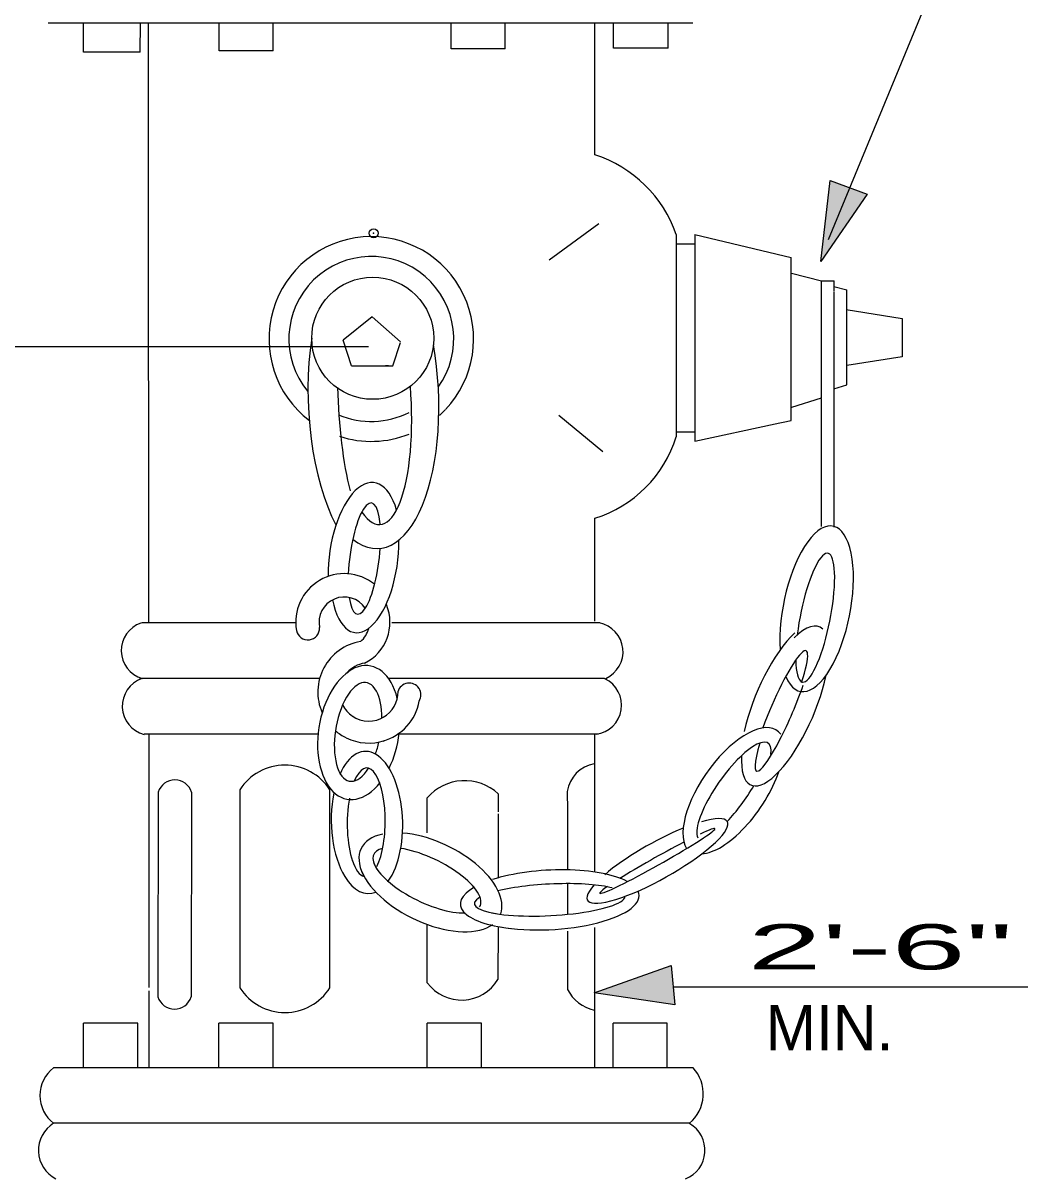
# Model space of a CAD drawing. Extents: x -7212 to 22381, y -5981 to 22381.
# Drawn here: x -3204 to -783, y -171 to 2636 of the extents above; entities that cross this region are included whole.
import ezdxf

# ---------------------------------------------------------------- set-up
doc = ezdxf.new("R2010")
doc.units = 0
doc.header["$LTSCALE"] = 44
doc.header["$PDMODE"] = 32
doc.header["$PDSIZE"] = 22
doc.layers.add('8', color=7, linetype='Continuous', lineweight=25)

msp = doc.modelspace()

# ---------------------------------------------------------------- hatches: boundary and pattern name
at = {"layer": '8'}
for points in [[(-1153.83, 2220.32), (-1266.05, 2057.3), (-1243.75, 2253.95)], [(-1620.97, 251.8), (-1816.67, 281.3), (-1630.11, 347.36)]]:
    msp.add_hatch(color=256, dxfattribs=at).paths.add_polyline_path(points)

# ---------------------------------------------------------------- linework, layer by layer
for p, q in [((-1247.46, 2110.69), (-636.8, 3590.68)), ((-1577.31, 2635.91), (-3142.99, 2635.91)), ((-3057.18, 2565.77), (-3057.18, 2635.91)), ((-2919.97, 2565.77), (-2918.84, 2635.91)), ((-2899.62, 2431.1), (-2899.8, 2635.91)), ((-2728.27, 2569.04), (-2728.27, 2635.91)), ((-2596.59, 2569.04), (-2596.59, 2635.91)), ((-2164.6, 2573.43), (-2164.6, 2635.91)), ((-2032.92, 2573.43), (-2032.92, 2635.91)), ((-1815.15, 2414.72), (-1815.15, 2635.91)), ((-1770.28, 2575.17), (-1770.28, 2635.91)), ((-1770.28, 2575.11), (-1770.28, 2635.91)), ((-1637.07, 2575.17), (-1637.07, 2635.91)), ((-2919.97, 2565.77), (-3057.18, 2565.77)), ((-2596.59, 2569.04), (-2728.27, 2569.04)), ((-2032.92, 2573.43), (-2164.6, 2573.43)), ((-1637.07, 2575.17), (-1770.28, 2575.17)), ((-1815.32, 2316.24), (-1815.32, 2445.47)), ((-2899.56, 2353.22), (-2899.62, 2431.1)), ((-2898.58, 1181.77), (-2899.56, 2353.22)), ((-1805.48, 2148.66), (-1926.37, 2060.21)), ((-1617.52, 2122.89), (-1617.52, 1631.43)), ((-1572.52, 2122.89), (-1338.4, 2066.67)), ((-1572.52, 2122.89), (-1572.52, 1620.67)), ((-1617.52, 2099.7), (-1572.52, 2099.7)), ((-1338.4, 1670.83), (-1338.4, 2066.67)), ((-1337.66, 2028.62), (-1264.41, 2010.48)), ((-1264.41, 2010.48), (-1233.68, 2010.48)), ((-1264.41, 1725.74), (-1264.41, 2010.48)), ((-1234.55, 1995.96), (-1203.4, 1988.25)), ((-1233.68, 1983.98), (-1233.68, 2010.48)), ((-1233.68, 1735.7), (-1233.68, 1982.66)), ((-1203.4, 1757.6), (-1203.4, 1988.25)), ((-1204.76, 1940.64), (-1068.4, 1918.57)), ((-2356.6, 1922.62), (-2426.76, 1865.65)), ((-2356.6, 1922.62), (-2287.14, 1861.92)), ((-1067.69, 1825.92), (-1067.69, 1918.39)), ((-2406.76, 1804.06), (-2426.83, 1865.67)), ((-2306.02, 1804.06), (-2287.53, 1860.7)), ((-2365.29, 1849.93), (-4515.95, 1849.93)), ((-1202.99, 1805.68), (-1068.4, 1826.09)), ((-2406.76, 1804.06), (-2306.02, 1804.06)), ((-2316.46, 1804.06), (-2324, 1804.06)), ((-1234.84, 1747.87), (-1203.4, 1757.6)), ((-1337.19, 1703.22), (-1264.41, 1725.74)), ((-1264.94, 1413.92), (-1264.94, 1724.21)), ((-1233.68, 1411.81), (-1233.68, 1735.32)), ((-1796.18, 1594.72), (-1903.12, 1683.16)), ((-1572.52, 1620.67), (-1376.96, 1662.57)), ((-1381.01, 1661.7), (-1338.4, 1670.83)), ((-1617.52, 1643.17), (-1572.52, 1643.17)), ((-1815.32, 1183.52), (-1815.32, 1433.63)), ((-2540.16, 1179.3), (-2916.41, 1179.3)), ((-1821.69, 1179.3), (-2308.82, 1179.3)), ((-1803.58, 1179.3), (-1821.77, 1179.3)), ((-2483.99, 1044.3), (-2921.84, 1044.3)), ((-2226.3, 1044.3), (-2315.34, 1044.3)), ((-1791.53, 1044.3), (-2226.3, 1044.3)), ((-2488.41, 909.3), (-2910.2, 909.3)), ((-2897.84, 294.15), (-2898.35, 909.3)), ((-1806.47, 909.3), (-2293.42, 909.3)), ((-1815.32, 575.38), (-1815.32, 909.3)), ((-2875.82, 768.35), (-2876.7, 271.27)), ((-2795.14, 768.21), (-2796.02, 271.13)), ((-2677.72, 774.29), (-2677.37, 293.24)), ((-2458.87, 293.3), (-2459.23, 774.23)), ((-2050.02, 764.33), (-2050.1, 720.26)), ((-1882.18, 770.32), (-1882.15, 723.51)), ((-2222.34, 669.81), (-2222.34, 754.74)), ((-1882.15, 729.76), (-1882.04, 579.82)), ((-2050.1, 715.94), (-2050.38, 559.53)), ((-1882.02, 546.29), (-1881.97, 471.62)), ((-2222.34, 305.2), (-2222.34, 446.91)), ((-2050.59, 442.05), (-2050.82, 313.56)), ((-1881.94, 431.02), (-1881.83, 289.27)), ((-1815.32, 99.3), (-1815.32, 440.05)), ((-2897.68, 99.3), (-2897.83, 286.17)), ((-1622.89, 295.42), (-414.12, 295.42)), ((-2925.68, 207.62), (-3057.35, 207.62)), ((-3057.35, 99.3), (-3057.35, 207.62)), ((-2925.68, 99.3), (-2925.68, 207.62)), ((-2728.44, 99.3), (-2728.44, 207.62)), ((-2596.76, 207.62), (-2728.44, 207.62)), ((-2596.76, 99.3), (-2596.76, 207.62)), ((-2090.67, 207.62), (-2222.34, 207.62)), ((-2222.34, 99.3), (-2222.34, 207.62)), ((-2090.67, 99.3), (-2090.67, 207.62)), ((-1639.55, 207.62), (-1771.23, 207.62)), ((-1771.23, 99.3), (-1771.23, 207.62)), ((-1639.55, 99.3), (-1639.55, 207.62)), ((-1576.73, 99.3), (-3130.51, 99.3)), ((-1584.73, -35.7), (-3129.98, -35.7))]:
    msp.add_line(p, q, dxfattribs=at)
for points in [[(-1153.83, 2220.32), (-1266.05, 2057.3), (-1243.75, 2253.95)], [(-1620.97, 251.8), (-1816.67, 281.3), (-1630.11, 347.36)]]:
    msp.add_lwpolyline(points, close=True, dxfattribs=at)
msp.add_circle((-2354.9, 1870.61), 148.24, dxfattribs=at)
for centre, radius, start, end in [((-1911.1, 2020.39), 310.96, 19.24412, 72.05947), ((-2358.32, 1868.9), 248.57, 316.47789, 232.77406), ((-2358.32, 1868.9), 200.34, 324.3104, 219.38141), ((-2358.32, 1868.9), 200.34, 246.57075, 297.2113), ((-2358.32, 1868.9), 248.57, 311.73803, 316.24577), ((-2358.32, 1868.9), 248.57, 251.93909, 291.78776), ((-1904.64, 1720.75), 300.69, 287.28051, 342.71949), ((-2424.06, 1181.02), 118.01, 51.35843, 189.86374), ((-2424.06, 1181.02), 61.35, 33.86115, 192.21499), ((-2424.06, 1181.02), 110.96, 296.44171, 22.7147), ((-2894.88, 1112.2), 70.76, 109.23113, 253.34779), ((-1817.84, 1109.53), 71.06, 294.06466, 78.95669), ((-2512.46, 1166.66), 28.47, 191.85417, 2.79022), ((-2424.06, 1181.02), 61.35, 310.06219, 346.02112), ((-2364.23, 1011.66), 124.13, 99.46866, 203.92741), ((-2364.23, 1011.66), 70.78, 98.46554, 138.6171), ((-2892.49, 977.28), 70.76, 109.23113, 255.53747), ((-1821.42, 979.39), 71.06, 277.48895, 64.46602), ((-2364.23, 1011.66), 70.78, 299.65386, 1.20812), ((-2266.29, 1004.73), 28.58, 327.90647, 164.76024), ((-2364.23, 1011.66), 124.13, 286.03817, 349.73947), ((-2364.23, 1011.66), 70.78, 205.87054, 235.64481), ((-2364.23, 1011.66), 70.78, 234.95229, 302.76638), ((-2364.23, 1011.66), 124.13, 229.31624, 243.20491), ((-2364.23, 1011.66), 124.13, 243.7719, 287.83399), ((-2568.5, 704.35), 129.71, 32.60139, 147.36532), ((-1803.58, 758.87), 79.43, 99.77983, 171.71035), ((-2835.5, 756.25), 42.09, 16.49825, 163.29898), ((-2131.56, 676.56), 119.81, 47.11014, 139.26635), ((-2139.39, 367.03), 103.46, 216.69587, 328.88256), ((-2568.14, 363.19), 129.71, 212.63468, 327.39861), ((-1797.02, 332.42), 95.15, 206.96646, 257.95367), ((-2836.34, 283.61), 42.21, 197.00136, 342.79587), ((-3078.04, 32.01), 85.33, 127.94459, 232.50658), ((-1645.59, 35.92), 93.58, 310.06552, 42.62833), ((-3089.61, -101.57), 77.26, 121.50431, 243.07104), ((-1622.5, -101.22), 74.78, 291.71877, 60.06846)]:
    msp.add_arc(centre, radius, start, end, dxfattribs=at)
for centre, major_axis, ratio, start_param, end_param in [((-2384.23, 1694.81), (22.48, -345.53), 0.364966, 4.1550614, 5.6196686), ((-2365.37, 1748.68), (25.29, -388.73), 0.435538, 5.9161894, 8.1025082), ((-2384.23, 1694.81), (17.76, -272.93), 0.196047, 4.4915175, 5.4932696), ((-2357.29, 1732.52), (20.45, -314.35), 0.301986, 5.8225629, 7.9024774), ((-2375.05, 1335.66), (-23.39, -184.46), 0.460795, 2.3202875, 5.0073062), ((-2375.05, 1335.66), (-17.12, -135.05), 0.2635, 2.2768999, 5.0235186), ((-1276.44, 1213.63), (39.69, 200.58), 0.39898, 2.6048543, 8.4507871), ((-2375.05, 1335.66), (-22.79, -179.76), 0.446691, 5.3607875, 8.1605774), ((-2375.05, 1335.66), (-17.12, -135.05), 0.2635, 5.5200992, 8.0704222), ((-1280.06, 1192.32), (31.02, 156.33), 0.22891, 2.3362849, 8.1682561), ((-1353.04, 977.68), (83.01, 192.07), 0.343871, 6.1470764, 6.9779147), ((-1353.8, 986.79), (83.01, 192.07), 0.343871, 0.6688684, 2.0937315), ((-1365.31, 965.62), (63.29, 146.23), 0.150672, 5.2679431, 8.2002795), ((-2388.89, 913.16), (-27.58, -161.85), 0.594211, 2.207272, 7.1125922), ((-2390.55, 914.81), (-20.39, -119.65), 0.451095, 2.6135717, 7.104869), ((-1353.04, 977.68), (83.01, 192.07), 0.343871, 2.387292, 5.2536549), ((-2390.55, 914.81), (-20.39, -119.65), 0.451095, 1.9295525, 2.6135717), ((-1359.32, 965.71), (63.29, 146.23), 0.150672, 3.3431693, 5.2196972), ((-1477.42, 769.18), (104.78, 148.9), 0.444774, 6.1256631, 9.2406662), ((-2388.89, 913.16), (-27.58, -161.85), 0.594211, 1.1086818, 1.6628999), ((-1477.42, 769.18), (83.06, 118.04), 0.299583, 5.7758565, 9.2406662), ((-2368.84, 694.81), (4.31, -172.66), 0.502003, 0.5831829, 3.9592702), ((-2390.55, 914.81), (-20.39, -119.65), 0.451095, 1.1821147, 1.4389873), ((-1359.32, 965.71), (63.29, 146.23), 0.150672, 2.1969911, 3.3228562), ((-2370.7, 695.1), (-1.53, -132.12), 0.34903, 0.629354, 3.852536), ((-1477.42, 769.18), (101.27, 143.91), 0.425531, 3.454115, 5.3321318), ((-2368.84, 694.81), (4.31, -172.66), 0.502003, 4.2765431, 5.5659849), ((-1477.42, 769.18), (76.9, 109.28), 0.243462, 4.178931, 5.0137018), ((-2370.7, 695.1), (-1.53, -132.12), 0.34903, 4.2564059, 5.5073498), ((-1663.4, 601.35), (169.91, 95.24), 0.227826, 2.5559796, 7.0519374), ((-1663.4, 601.35), (139.63, 78.26), 0.060354, 2.588262, 6.983322), ((-1663.4, 601.35), (169.91, 95.24), 0.227826, 1.069111, 2.2865857), ((-2214.69, 549.63), (168.37, -82.09), 0.521742, 2.5507872, 3.7405654), ((-2214.69, 549.63), (168.37, -82.09), 0.521742, 0.0584608, 2.2165206), ((-1663.4, 601.35), (139.63, 78.26), 0.060354, 1.0694473, 2.2489125), ((-2223.2, 554.6), (128.95, -62.95), 0.375667, 2.7153643, 3.7104204), ((-2223.2, 554.6), (128.95, -62.95), 0.375667, 6.2454459, 8.5426501), ((-2370.7, 695.1), (-1.53, -132.12), 0.34903, 5.4801992, 6.2118535), ((-2223.2, 554.6), (128.95, -62.95), 0.375667, 3.4458592, 5.6778367), ((-2368.84, 694.81), (4.31, -172.66), 0.502003, 5.5634642, 6.4817819), ((-2214.69, 549.63), (168.37, -82.09), 0.521742, 3.6733279, 6.0168487), ((-1924.91, 506.88), (217.25, 11.24), 0.332346, 0.5051519, 2.2492343), ((-1924.91, 506.88), (217.25, 11.24), 0.332346, 2.5533682, 4.2366021), ((-1924.91, 506.88), (183.3, 9.49), 0.208698, 0.5826645, 2.3199417), ((-1924.91, 506.88), (183.3, 9.49), 0.208698, 2.73888, 3.9131426), ((-1924.91, 506.88), (183.3, 9.49), 0.208698, 3.8224308, 6.213415), ((-1924.91, 506.88), (217.25, 11.24), 0.332346, 4.1082148, 6.4190928)]:
    msp.add_ellipse(centre, major_axis=major_axis, ratio=ratio, start_param=start_param, end_param=end_param, dxfattribs=at)
msp.add_point((-2352.68, 2125.78), dxfattribs=at)

# ---------------------------------------------------------------- texts
at = {"layer": '8', "width": 2.2}
msp.add_text('2\'-6"', height=110, dxfattribs=at).set_placement((-1444.11, 337.79))
at = {"layer": '8'}
msp.add_text('MIN.', height=110, dxfattribs=at).set_placement((-1400.61, 141.35))

doc.saveas('drawing.dxf')
